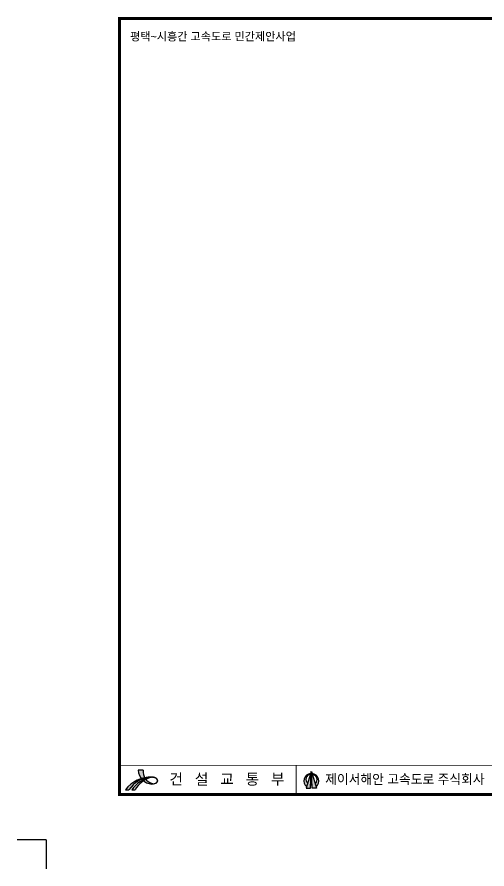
# Model space of a CAD drawing. Extents: x -20 to 860, y -20 to 614.
# Drawn here: x -20 to 302, y -20 to 564 of the extents above; entities that cross this region are included whole.
import ezdxf
from ezdxf.enums import TextEntityAlignment as Align

# ---------------------------------------------------------------- set-up
doc = ezdxf.new("R2010")
doc.units = 0
for name, color, linetype in [('STR', 3, 'CONTINUOUS'), ('도각', 7, 'CONTINUOUS'), ('도각ㅣ싸인', 7, 'CONTINUOUS')]:
    doc.layers.add(name, color=color, linetype=linetype)
doc.styles.add('헤드라인', font='H2HDRM.TTF')

# ---------------------------------------------------------------- blocks, each defined once
blk = doc.blocks.new('$PP')
at = {"layer": 'STR'}
for q in [(0, 20), (20, 0)]:
    blk.add_line((0, 0), q, dxfattribs=at)

msp = doc.modelspace()

# ---------------------------------------------------------------- hatches: boundary and pattern name
at = {"layer": '도각ㅣ싸인'}
h = msp.add_hatch(color=256, dxfattribs=at)
h.paths.add_polyline_path([(66.55774089926854, 47.70455820020288), (63.01222721207887, 47.70455817971379, 0.1556880200470736), (65.25207342766225, 41.95122520811856, -0.02664327127831856), (67.4940095548518, 42.52093712426722, -0.1686315779550168)])
h.paths.add_polyline_path([(65.6529614077881, 41.48522507119924, -0.0151376873290268), (65.25207342766225, 41.95122520811856, 0.1578126885280402), (54.32658366160467, 34.23087054304779), (56.78201147355139, 34.23087053745985, -0.1520299812289414)])
h.paths.add_polyline_path([(66.73333558859304, 40.46483094245195, -0.01417188252258512), (66.29762829327956, 40.84081835392863, 0.1169013824846271), (58.67323890095577, 34.23087054025382), (61.12593564298004, 34.23087053373456, -0.1256535364616763)])
h = msp.add_hatch(color=256, dxfattribs=at)
h.paths.add_polyline_path([(66.55774089926854, 47.70455820020288), (63.01222721207887, 47.70455817971379, 0.1556880200470736), (65.25207342766225, 41.95122520811856, -0.02664327127831856), (67.4940095548518, 42.52093712426722, -0.1686315779550168)])
h.paths.add_polyline_path([(65.6529614077881, 41.48522507119924, -0.0151376873290268), (65.25207342766225, 41.95122520811856, 0.1578126885280402), (54.32658366160467, 34.23087054304779), (56.78201147355139, 34.23087053745985, -0.1520299812289414)])
h.paths.add_polyline_path([(66.73333558859304, 40.46483094245195, -0.01417188252258512), (66.29762829327956, 40.84081835392863, 0.1169013824846271), (58.67323890095577, 34.23087054025382), (61.12593564298004, 34.23087053373456, -0.1256535364616763)])
h = msp.add_hatch(color=256, dxfattribs=at)
h.paths.add_polyline_path([(181.7569807837717, 46.76934467535466), (181.7325941463932, 46.76934465672821), (178.3719832790084, 35.36673731915653), (181.3502828683704, 35.36673732008785)])
h.paths.add_polyline_path([(181.8664777791128, 38.23013458494097), (181.6459903107025, 38.23013459984213), (181.4595981314778, 38.43161418940872), (181.4207546729594, 37.34255819488317), (181.6459903102368, 37.56972773373127), (181.8664777786471, 37.56972771976143)])
h.paths.add_polyline_path([(182.2733574314043, 38.43161419872195), (182.086965247523, 38.23013457097113), (181.8664777791128, 38.23013458494097), (181.8664777786471, 37.56972771976143), (182.086965247523, 37.56972770486027), (182.3122008806095, 37.34255818836391)])
h.paths.add_polyline_path([(182.0003613946028, 46.7693446604535), (181.9759747567587, 46.76934464182705), (182.3826727117412, 35.3667373303324), (185.3609722349793, 35.36673731356859)])
h = msp.add_hatch(color=256, dxfattribs=at)
h.paths.add_polyline_path([(68.27386664273217, 41.37864444125444, -0.01116400448984197), (68.05317824473605, 41.66129214316607, 0.02215788298554434), (66.29762829327956, 40.84081835392863, 0.01417188252352194), (66.73333558859304, 40.46483094245195, -0.02644344557493156)])
h.paths.add_polyline_path([(65.6529614077881, 41.48522507119924, 0.02245287584623739), (66.29762829327956, 40.84081835392863, -0.02215788298554434), (68.05317824473605, 41.66129214316607, -0.01959640523322029), (67.69712505629286, 42.18017099238932, 0.02801865792376262)])
h.paths.add_polyline_path([(67.69712505629286, 42.18017099238932, -0.01235078730033557), (67.4940095548518, 42.52093712426722, 0.02664327127831855), (65.25207342766225, 41.95122520811856, 0.01513768732902679), (65.6529614077881, 41.48522507119924, -0.02801865792472245)])
h = msp.add_hatch(color=256, dxfattribs=at)
h.paths.add_polyline_path([(68.27386664273217, 41.37864444125444, -0.01116400448984197), (68.05317824473605, 41.66129214316607, 0.02215788298554434), (66.29762829327956, 40.84081835392863, 0.01417188252352194), (66.73333558859304, 40.46483094245195, -0.02644344557493156)])
h.paths.add_polyline_path([(65.6529614077881, 41.48522507119924, 0.02245287584623739), (66.29762829327956, 40.84081835392863, -0.02215788298554434), (68.05317824473605, 41.66129214316607, -0.01959640523322029), (67.69712505629286, 42.18017099238932, 0.02801865792376262)])
h.paths.add_polyline_path([(67.69712505629286, 42.18017099238932, -0.01235078730033557), (67.4940095548518, 42.52093712426722, 0.02664327127831855), (65.25207342766225, 41.95122520811856, 0.01513768732902679), (65.6529614077881, 41.48522507119924, -0.02801865792472245)])
h = msp.add_hatch(color=256, dxfattribs=at)
edge = h.paths.add_edge_path()
edge.add_arc((76.13687969744205, 26.36752767860889), 16.94581370087138, 117.6461165214951, 123.7050958346412)
edge.add_arc((73.14677989855409, 48.33740247599781), 10.15429223759673, 230.8317818413144, 266.2744287341912)
edge.add_ellipse((72.48697763262317, 40.56293106637895), major_axis=(4.02207155350562, -0.04739183006319658), ratio=0.5862876408786396, start_angle=270.3958039741705, end_angle=447.7537558184683)
edge.add_line((72.67238386813551, 42.91735246870667), (72.64922984875739, 42.82201522402465))
edge.add_line((72.64922982035205, 42.82201525848359), (72.68632318964228, 42.82174231298268))
edge.add_spline(control_points=[(72.68632319802418, 42.82174230087548), (73.02357183815911, 42.80901049915701), (73.35857293847948, 42.77082056552172), (74.21033984608948, 42.60682966094464), (74.70274279545993, 42.43840844091028), (75.52697483124211, 42.00242986902595), (75.85724692652002, 41.73521723225713), (76.29950360767543, 41.15535857062787), (76.4130206448026, 40.8449650881812), (76.41483463020995, 40.22842155024409), (76.30542840436101, 39.92002741713077), (75.97647890867665, 39.49022971093655), (75.83987616142258, 39.35271302983165), (75.5990923140198, 39.16037319414318), (75.51285635214299, 39.09858120512217), (75.37513939011842, 39.01002250984311), (75.32783999294043, 38.98119100742042), (75.25487602129579, 38.93905565515161), (75.23021892737597, 38.92519583832473), (75.18024569749832, 38.89785999059677), (75.15765771223232, 38.88579466752708), (75.12275467067957, 38.86772688664496)], knot_values=[5.450554336382918, 5.450554336382918, 5.450554336382918, 5.450554336382918, 5.706011220738148, 5.706011220738148, 6.126892227243786, 6.126892227243786, 6.547773233749425, 6.547773233749425, 6.968654240255063, 6.968654240255063, 7.389535246760701, 7.389535246760701, 7.59997575001352, 7.59997575001352, 7.70519600163993, 7.70519600163993, 7.757806127453135, 7.757806127453135, 7.784111190359737, 7.784111190359737, 7.810416253266339, 7.810416253266339, 7.810416253266339, 7.810416253266339], degree=3, periodic=0)
edge.add_arc((73.55269037513062, 42.43946418724954), 3.901590616267832, 255.6143908091342, 293.72933039118334, ccw=False)
edge.add_arc((74.49217612156644, 46.4613153161481), 8.031246232941076, 219.2615955725009, 256.2506700964026, ccw=False)
h = msp.add_hatch(color=256, dxfattribs=at)
edge = h.paths.add_edge_path()
edge.add_arc((76.13687969744205, 26.36752767860889), 16.94581370087138, 117.6461165214951, 123.7050958346412)
edge.add_arc((73.14677989855409, 48.33740247599781), 10.15429223759673, 230.8317818413144, 266.2744287341912)
edge.add_ellipse((72.48697763262317, 40.56293106637895), major_axis=(4.02207155350562, -0.04739183006319658), ratio=0.5862876408786396, start_angle=270.3958039741705, end_angle=447.7537558184683)
edge.add_line((72.67238386813551, 42.91735246870667), (72.64922984875739, 42.82201522402465))
edge.add_line((72.64922982035205, 42.82201525848359), (72.68632318964228, 42.82174231298268))
edge.add_spline(control_points=[(72.68632319802418, 42.82174230087548), (73.02357183815911, 42.80901049915701), (73.35857293847948, 42.77082056552172), (74.21033984608948, 42.60682966094464), (74.70274279545993, 42.43840844091028), (75.52697483124211, 42.00242986902595), (75.85724692652002, 41.73521723225713), (76.29950360767543, 41.15535857062787), (76.4130206448026, 40.8449650881812), (76.41483463020995, 40.22842155024409), (76.30542840436101, 39.92002741713077), (75.97647890867665, 39.49022971093655), (75.83987616142258, 39.35271302983165), (75.5990923140198, 39.16037319414318), (75.51285635214299, 39.09858120512217), (75.37513939011842, 39.01002250984311), (75.32783999294043, 38.98119100742042), (75.25487602129579, 38.93905565515161), (75.23021892737597, 38.92519583832473), (75.18024569749832, 38.89785999059677), (75.15765771223232, 38.88579466752708), (75.12275467067957, 38.86772688664496)], knot_values=[5.450554336382918, 5.450554336382918, 5.450554336382918, 5.450554336382918, 5.706011220738148, 5.706011220738148, 6.126892227243786, 6.126892227243786, 6.547773233749425, 6.547773233749425, 6.968654240255063, 6.968654240255063, 7.389535246760701, 7.389535246760701, 7.59997575001352, 7.59997575001352, 7.70519600163993, 7.70519600163993, 7.757806127453135, 7.757806127453135, 7.784111190359737, 7.784111190359737, 7.810416253266339, 7.810416253266339, 7.810416253266339, 7.810416253266339], degree=3, periodic=0)
edge.add_arc((73.55269037513062, 42.43946418724954), 3.901590616267832, 255.6143908091342, 293.72933039118334, ccw=False)
edge.add_arc((74.49217612156644, 46.4613153161481), 8.031246232941076, 219.2615955725009, 256.2506700964026, ccw=False)
h = msp.add_hatch(color=256, dxfattribs=at)
edge = h.paths.add_edge_path()
edge.add_arc((72.34252112125978, 41.03986938390881), 1.795493862294406, 95.96401687793832, 108.88673029552879, ccw=False)
edge.add_line((72.15596243785694, 42.82564484886825), (72.64922988181934, 42.8220152258873))
edge.add_line((72.64922982035205, 42.82201525848359), (72.67238383973017, 42.9173525031656))
edge.add_ellipse((72.48697763262317, 40.56293106637895), major_axis=(4.02207155350562, -0.04739183006319658), ratio=0.5862876408786396, start_angle=447.7537558184683, end_angle=450.3958039741706)
edge.add_arc((71.7149862209335, 21.21440723352134), 21.72060915616389, 87.96317103743633, 101.2056156044627)
edge.add_arc((74.49217612156644, 46.4613153161481), 8.031246232941072, 209.3820619887984, 212.2125100178698)
edge.add_arc((72.87091777008027, 23.60770944971591), 19.2796384190693, 92.40117893040963, 105.56641965064259, ccw=False)
edge.add_arc((72.80240039061755, 37.33247047662735), 5.587068822427886, 97.60311282742937, 103.4541984579517)
edge.add_arc((76.4279904505238, 21.4534960212186), 21.87447151226568, 103.0130024476301, 112.5108145779938)
edge.add_arc((74.49217612156644, 46.4613153161481), 8.031246232941072, 216.7031004958168, 219.2615955656932)
edge.add_arc((76.13687969744205, 26.36752767860889), 16.94581370087138, 104.96380053381, 117.6461165194695, ccw=False)
h = msp.add_hatch(color=256, dxfattribs=at)
edge = h.paths.add_edge_path()
edge.add_arc((72.34252112125978, 41.03986938390881), 1.795493862294406, 95.96401687793832, 108.88673029552879, ccw=False)
edge.add_line((72.15596243785694, 42.82564484886825), (72.64922988181934, 42.8220152258873))
edge.add_line((72.64922982035205, 42.82201525848359), (72.67238383973017, 42.9173525031656))
edge.add_ellipse((72.48697763262317, 40.56293106637895), major_axis=(4.02207155350562, -0.04739183006319658), ratio=0.5862876408786396, start_angle=447.7537558184683, end_angle=450.3958039741706)
edge.add_arc((71.7149862209335, 21.21440723352134), 21.72060915616389, 87.96317103743633, 101.2056156044627)
edge.add_arc((74.49217612156644, 46.4613153161481), 8.031246232941072, 209.3820619887984, 212.2125100178698)
edge.add_arc((72.87091777008027, 23.60770944971591), 19.2796384190693, 92.40117893040963, 105.56641965064259, ccw=False)
edge.add_arc((72.80240039061755, 37.33247047662735), 5.587068822427886, 97.60311282742937, 103.4541984579517)
edge.add_arc((76.4279904505238, 21.4534960212186), 21.87447151226568, 103.0130024476301, 112.5108145779938)
edge.add_arc((74.49217612156644, 46.4613153161481), 8.031246232941072, 216.7031004958168, 219.2615955656932)
edge.add_arc((76.13687969744205, 26.36752767860889), 16.94581370087138, 104.96380053381, 117.6461165194695, ccw=False)
h = msp.add_hatch(color=256, dxfattribs=at)
h.paths.add_polyline_path([(179.3433669419028, 38.66265778243542, -0.6211799741548976), (181.2355882246047, 45.0829955432564), (181.3472963827662, 45.46202284656465, 0.6636867172928487), (178.6513652331196, 36.31468462478369)])
h.paths.add_polyline_path([(181.8664777562954, 45.49426851421595, 0.007497741132282784), (181.7113546072505, 45.49011972546577), (181.6986587010324, 45.13416548538953, -0.01124307190927055), (181.8664777604863, 45.13838402274996)])
h.paths.add_polyline_path([(182.0216010157019, 45.49011972453445, 0.007497741132319588), (181.8664777562954, 45.49426851421595), (181.8664777604863, 45.13838402274996, -0.01124307190927055), (182.0342968329787, 45.13416548911482)])
h.paths.add_polyline_path([(182.3856591954827, 45.46202285867184), (182.4973673042841, 45.08299553953111, -0.6211799741550182), (184.3895886279643, 38.66265779361129), (185.0815903404728, 36.31468463037163, 0.6636867172943995)])

# ---------------------------------------------------------------- linework, layer by layer
for p, q in [((66.55774089926854, 47.70455820020288), (63.01222721207887, 47.70455817971379)), ((66.55774089926854, 47.70455820020288), (63.01222721207887, 47.70455817971379)), ((72.68632319802418, 42.82174230087548), (72.15596243785694, 42.82564484886825)), ((72.68632319802418, 42.82174230087548), (72.15596243785694, 42.82564484886825)), ((54.32658366160467, 34.23087054304779), (56.78201147355139, 34.23087053745985)), ((54.32658366160467, 34.23087054304779), (56.78201147355139, 34.23087053745985)), ((58.67323890095577, 34.23087054025382), (61.12593564298004, 34.23087053373456)), ((58.67323890095577, 34.23087054025382), (61.12593564298004, 34.23087053373456))]:
    msp.add_line(p, q, dxfattribs=at)
at = {"layer": '도각ㅣ싸인', "const_width": 1.999999999999559}
msp.add_lwpolyline([(810.2999999993481, 30.99999999906868), (50.3000000002794, 31), (50.29999999981374, 563), (810.2999999993481, 562.9999999990687)], close=True, dxfattribs=at)
at = {"layer": '도각ㅣ싸인'}
for points, const_width in [([(50.29999999981374, 51), (810.2999999993481, 50.99999999906868)], 0.4999999999997639), ([(171.4907559999265, 51), (171.4907559994608, 31)], 0.5999999999998678)]:
    msp.add_lwpolyline(points, dxfattribs=dict(at, const_width=const_width))
for points in [[(181.7325941463932, 46.76934465672821), (178.3719832790084, 35.36673731915653), (181.3502828683704, 35.36673732008785)], [(181.3502828683704, 35.36673732008785), (181.7569807837717, 46.76934467535466)], [(181.7325941463932, 46.76934465672821), (181.7569807837717, 46.76934467535466)], [(182.3826727117412, 35.3667373303324), (181.9759747567587, 46.76934464182705)], [(181.9759747567587, 46.76934464182705), (182.0003613946028, 46.7693446604535)], [(182.0003613946028, 46.7693446604535), (185.3609722349793, 35.36673731356859), (182.3826727117412, 35.3667373303324)], [(181.4207546729594, 37.34255819488317), (181.6459903102368, 37.56972773373127), (181.8664777786471, 37.56972771976143)], [(181.4620989193209, 38.428910988383), (181.6459903107025, 38.23013459984213), (181.8664777791128, 38.23013458494097)], [(182.2708565741777, 38.42891099862754), (182.086965247523, 38.23013457097113), (181.8664777791128, 38.23013458494097)], [(182.3122008806095, 37.34255818836391), (182.086965247523, 37.56972770486027), (181.8664777786471, 37.56972771976143)]]:
    msp.add_lwpolyline(points, dxfattribs=at)
for points in [[(181.2355882246047, 45.0829955432564, 0.6211799741531749), (179.3433669419028, 38.66265778243542)], [(181.8664777604863, 45.13838402274996, 0.01124307190928756), (181.6986587010324, 45.13416548538953, 0.01124307190928756)], [(181.8664777604863, 45.13838402274996, -0.01124307190928756), (182.0342968329787, 45.13416548911482, -0.01124307190928756)], [(182.4973673042841, 45.08299553953111, -0.6211799741531749), (184.3895886279643, 38.66265779361129)]]:
    msp.add_lwpolyline(points, format="xyb", dxfattribs=at)
at = {"layer": '도각ㅣ싸인', "const_width": 0.4999999999997639}
msp.add_lwpolyline([(72.58335342910141, 38.66020565945655, 0.1678582145249729), (75.12275467067957, 38.86772688664496, 0.1636558356971595)], format="xyb", dxfattribs=at)
msp.add_lwpolyline([(72.58335342910141, 38.66020565945655, 0.1678582145249729), (75.12275467067957, 38.86772688664496, 0.1636558356971595)], format="xyb", dxfattribs=at)
at = {"layer": '도각ㅣ싸인'}
for centre, radius, start, end in [((73.14677989855409, 48.33740247599781), 10.15429223759263, 183.5731595900249, 266.2744315440654), ((73.14677989855409, 48.33740247599781), 10.15429223759263, 183.5731595900249, 266.2744315440654), ((74.49217612156644, 46.4613153161481), 8.031246232940958, 171.0947612515317, 256.2506746505255), ((74.49217612156644, 46.4613153161481), 8.031246232940958, 171.0947612515317, 256.2506746505255), ((71.7149862209335, 21.21440723352134), 21.72060915620446, 87.96317179437752, 143.182506979869), ((71.7149862209335, 21.21440723352134), 21.72060915620446, 87.96317179437752, 143.182506979869), ((72.87091777008027, 23.60770944971591), 19.27963841907472, 92.40118311060337, 146.5640608327968), ((72.87091777008027, 23.60770944971591), 19.27963841907472, 92.40118311060337, 146.5640608327968), ((76.4279904505238, 21.4534960212186), 21.87447151223525, 103.013001993717, 144.2589688981862), ((76.4279904505238, 21.4534960212186), 21.87447151223525, 103.013001993717, 144.2589688981862), ((76.13687969744205, 26.36752767860889), 16.94581370089002, 104.9637942520316, 152.3526322374532), ((76.13687969744205, 26.36752767860889), 16.94581370089002, 104.9637942520316, 152.3526322374532), ((72.80240039061755, 37.33247047662735), 5.587068822495517, 97.60310973387092, 103.4541996838765), ((72.80240039061755, 37.33247047662735), 5.587068822495517, 97.60310973387092, 103.4541996838765), ((72.34252112125978, 41.03986938390881), 1.79549386230632, 95.96401072396021, 108.8867293719577), ((72.34252112125978, 41.03986938390881), 1.79549386230632, 95.96401072396021, 108.8867293719577), ((181.927242686972, 40.32015372347087), 5.174471580772948, 96.43513766814299, 230.7219391079558), ((181.927242686972, 40.32015372347087), 5.174471580772948, 90.67285325176864, 92.39117508387248), ((181.8057128256187, 40.32015373092145), 5.174471580772948, 87.6088249161275, 89.32714674823134), ((181.8057128256187, 40.32015373092145), 5.174471580772948, 309.2780473741252, 83.56486233185699)]:
    msp.add_arc(centre, radius, start, end, dxfattribs=at)
msp.add_ellipse((72.48697763262317, 40.56293106637895), major_axis=(4.022071553505552, -0.04739183006319576), ratio=0.5862876408786396, start_param=4.719297062926444, end_param=7.860889716516238, dxfattribs=at)
msp.add_ellipse((72.48697763262317, 40.56293106637895), major_axis=(4.022071553505552, -0.04739183006319576), ratio=0.5862876408786396, start_param=4.719297062926444, end_param=7.860889716516238, dxfattribs=at)
msp.add_open_spline([(75.12275467067957, 38.86772688664496), (75.15765771223232, 38.88579466752708), (75.18024569749832, 38.89785999059677), (75.23021892737597, 38.92519583832473), (75.25487602129579, 38.93905565515161), (75.32783999294043, 38.98119100742042), (75.37513939011842, 39.01002250984311), (75.51285635214299, 39.09858120512217), (75.5990923140198, 39.16037319414318), (75.83987616142258, 39.35271302983165), (75.97647890867665, 39.49022971093655), (76.30542840436101, 39.92002741713077), (76.41483463020995, 40.22842155024409), (76.4130206448026, 40.8449650881812), (76.29950360767543, 41.15535857062787), (75.85724692652002, 41.73521723225713), (75.52697483124211, 42.00242986902595), (74.70274279545993, 42.43840844091028), (74.21033984655514, 42.60682966094464), (73.35857293847948, 42.77082056552172), (73.02357183815911, 42.80901049915701), (72.68632319802418, 42.82174230087548)], degree=3, knots=[5.450554336382918, 5.450554336382918, 5.450554336382918, 5.450554336382918, 5.476859399289521, 5.476859399289521, 5.503164462196123, 5.503164462196123, 5.555774588009328, 5.555774588009328, 5.660994839635737, 5.660994839635737, 5.871435342888557, 5.871435342888557, 6.292316349394195, 6.292316349394195, 6.713197355899833, 6.713197355899833, 7.134078362405472, 7.134078362405472, 7.55495936891111, 7.55495936891111, 7.810416253266339, 7.810416253266339, 7.810416253266339, 7.810416253266339], dxfattribs=at)
msp.add_open_spline([(75.12275467067957, 38.86772688664496), (75.15765771223232, 38.88579466752708), (75.18024569749832, 38.89785999059677), (75.23021892737597, 38.92519583832473), (75.25487602129579, 38.93905565515161), (75.32783999294043, 38.98119100742042), (75.37513939011842, 39.01002250984311), (75.51285635214299, 39.09858120512217), (75.5990923140198, 39.16037319414318), (75.83987616142258, 39.35271302983165), (75.97647890867665, 39.49022971093655), (76.30542840436101, 39.92002741713077), (76.41483463020995, 40.22842155024409), (76.4130206448026, 40.8449650881812), (76.29950360767543, 41.15535857062787), (75.85724692652002, 41.73521723225713), (75.52697483124211, 42.00242986902595), (74.70274279545993, 42.43840844091028), (74.21033984655514, 42.60682966094464), (73.35857293847948, 42.77082056552172), (73.02357183815911, 42.80901049915701), (72.68632319802418, 42.82174230087548)], degree=3, knots=[5.450554336382918, 5.450554336382918, 5.450554336382918, 5.450554336382918, 5.476859399289521, 5.476859399289521, 5.503164462196123, 5.503164462196123, 5.555774588009328, 5.555774588009328, 5.660994839635737, 5.660994839635737, 5.871435342888557, 5.871435342888557, 6.292316349394195, 6.292316349394195, 6.713197355899833, 6.713197355899833, 7.134078362405472, 7.134078362405472, 7.55495936891111, 7.55495936891111, 7.810416253266339, 7.810416253266339, 7.810416253266339, 7.810416253266339], dxfattribs=at)

# ---------------------------------------------------------------- block references
at = {"layer": '도각', "rotation": 180}
msp.add_blockref('$PP', (0, 0), dxfattribs=at)

# ---------------------------------------------------------------- texts
at = {"layer": '도각ㅣ싸인', "style": '헤드라인'}
msp.add_text('평택~시흥간 고속도로 민간제안사업', height=5.599999999999068, dxfattribs=at).set_placement((57.51700991531834, 547.8806711453944))
for s, height, width, p in [('건   설   교   통   부', 7.499999999998749, 0.99, (123.9751948560588, 41.60423519928008)), ('제이서해안 고속도로 주식회사', 6.749999999998875, 0.95, (246.0083652511239, 41.57649167627096))]:
    msp.add_text(s, height=height, dxfattribs=dict(at, width=width)).set_placement(p, align=Align.MIDDLE_CENTER)

doc.saveas('drawing.dxf')
